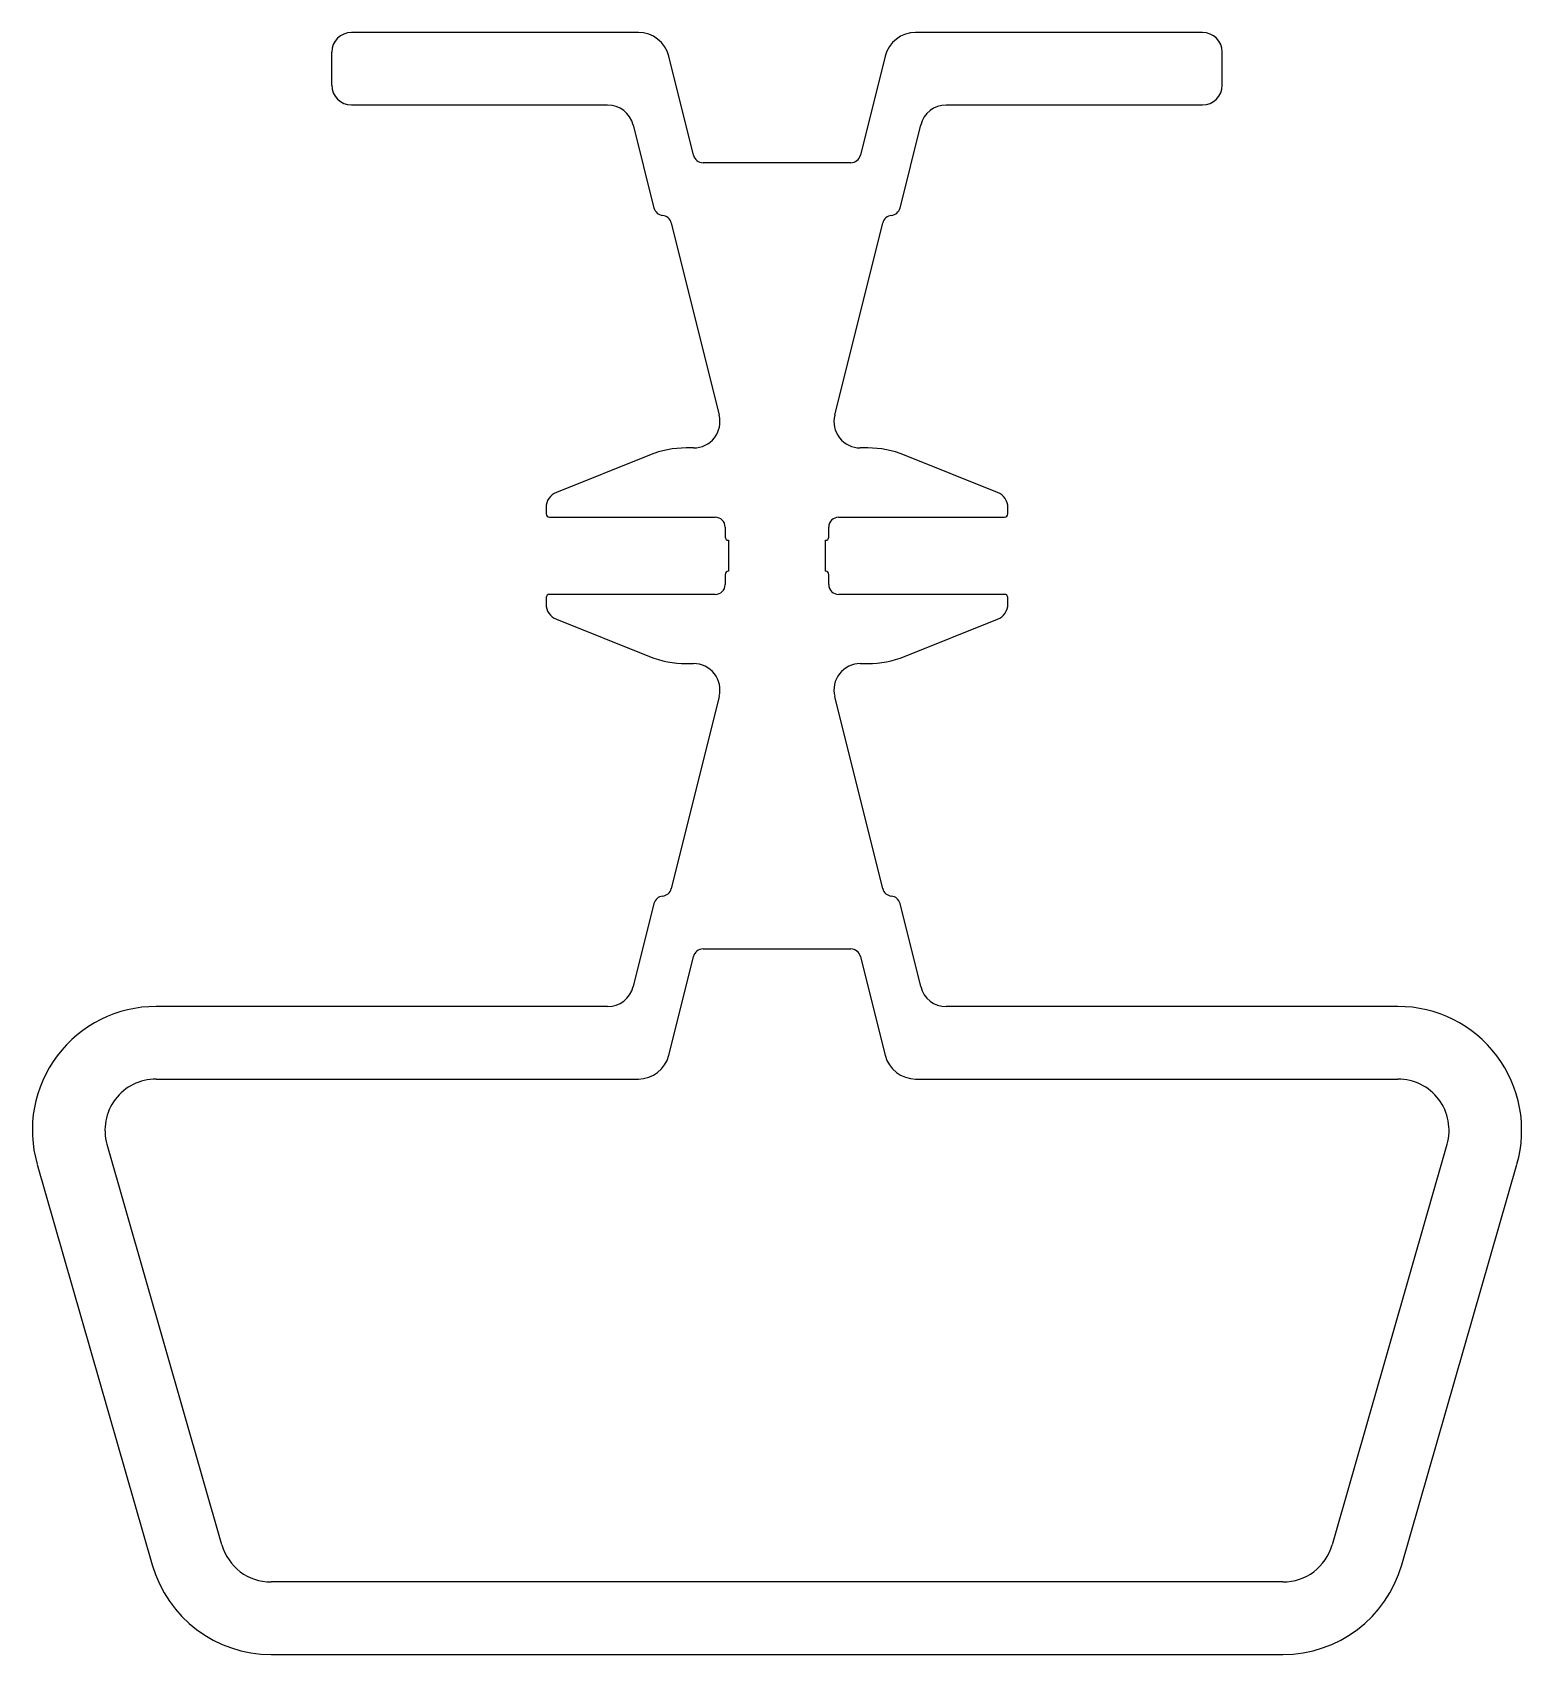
# Model space of a CAD drawing. Extents: x 5 to 119, y 5 to 130.
import ezdxf

# ---------------------------------------------------------------- set-up
doc = ezdxf.new("R2010")
doc.units = 0
doc.layers.get('0').update_dxf_attribs({"linetype": 'CONTINUOUS'})

msp = doc.modelspace()

# ---------------------------------------------------------------- linework, layer by layer
for p, q in [((51.34, 129.73), (29.25, 129.73)), ((94.78, 129.73), (72.69, 129.73)), ((27.72, 128.21), (27.72, 125.67)), ((55.58, 120.28), (53.68, 127.9)), ((70.35, 127.9), (68.44, 120.28)), ((96.3, 125.67), (96.3, 128.21)), ((29.25, 124.15), (48.97, 124.15)), ((75.05, 124.15), (94.78, 124.15)), ((50.95, 122.61), (52.54, 116.21)), ((71.49, 116.21), (73.08, 122.61)), ((67.7, 119.7), (56.32, 119.7)), ((53.87, 115.07), (57.57, 100.25)), ((66.46, 100.25), (70.16, 115.07)), ((55.59, 97.73), (55.03, 97.73)), ((69, 97.73), (68.43, 97.73)), ((52.2, 97.18), (45.03, 94.31)), ((79, 94.31), (71.83, 97.18)), ((44.23, 93.13), (44.23, 92.65)), ((79.79, 92.65), (79.79, 93.13)), ((44.49, 92.4), (57.26, 92.4)), ((58.03, 91.63), (58.03, 90.87)), ((66, 90.87), (66, 91.63)), ((66.76, 92.4), (79.54, 92.4)), ((58.28, 90.62), (58.28, 88.23)), ((65.75, 88.23), (65.75, 90.62)), ((58.03, 87.98), (58.03, 87.21)), ((66, 87.21), (66, 87.98)), ((57.26, 86.45), (44.49, 86.45)), ((79.54, 86.45), (66.76, 86.45)), ((44.23, 86.2), (44.23, 85.71)), ((79.79, 85.71), (79.79, 86.2)), ((45.03, 84.54), (52.2, 81.66)), ((71.83, 81.66), (79, 84.54)), ((55.03, 81.12), (55.59, 81.12)), ((68.43, 81.12), (69, 81.12)), ((57.57, 78.59), (53.87, 63.78)), ((70.16, 63.78), (66.46, 78.59)), ((52.54, 62.63), (50.95, 56.24)), ((73.08, 56.24), (71.49, 62.63)), ((56.32, 59.15), (67.7, 59.15)), ((53.68, 50.94), (55.58, 58.57)), ((68.44, 58.57), (70.35, 50.94)), ((48.97, 54.7), (14.21, 54.7)), ((109.82, 54.7), (75.05, 54.7)), ((14.21, 49.11), (51.34, 49.11)), ((72.69, 49.11), (109.82, 49.11)), ((19.28, 13.23), (10.43, 44.09)), ((113.6, 44.09), (104.75, 13.23)), ((5.06, 42.55), (13.91, 11.69)), ((110.12, 11.69), (118.97, 42.55)), ((100.97, 10.38), (23.06, 10.38)), ((23.06, 4.79), (100.97, 4.79))]:
    msp.add_line(p, q)
for centre, radius, start, end in [((29.25, 128.21), 1.52, 90, 180), ((51.34, 127.32), 2.41, 14, 90), ((72.69, 127.32), 2.41, 90, 166), ((94.78, 128.21), 1.52, 360, 90), ((29.25, 125.67), 1.52, 180, 270), ((94.78, 125.67), 1.52, 270, 0), ((48.97, 122.11), 2.03, 14.0011, 90), ((75.05, 122.11), 2.03, 90, 166.0011), ((56.32, 120.46), 0.762, 194, 270), ((67.7, 120.46), 0.762, 270, 346), ((53.28, 116.4), 0.762, 194, 264.5268), ((70.75, 116.4), 0.762, 275.4732, 346), ((53.13, 114.88), 0.762, 14.001, 84.5308), ((70.89, 114.88), 0.762, 95.4692, 166.001), ((55.59, 99.76), 2.03, 270, 14.0011), ((68.43, 99.76), 2.03, 166.0011, 270), ((55.03, 90.11), 7.62, 90, 111.8344), ((69, 90.11), 7.62, 68.1666, 90), ((45.5, 93.13), 1.27, 111.8339, 180), ((78.52, 93.13), 1.27, 0, 68.1661), ((44.49, 92.65), 0.254, 180, 270), ((79.54, 92.65), 0.254, 270, 0), ((57.26, 91.63), 0.762, 0, 90), ((66.76, 91.63), 0.762, 90, 180), ((58.28, 90.87), 0.254, 180, 270), ((65.75, 90.87), 0.254, 270, 360), ((58.28, 87.98), 0.254, 90, 180), ((65.75, 87.98), 0.254, 0, 90), ((44.49, 86.2), 0.254, 90, 180), ((57.26, 87.21), 0.762, 270, 360), ((66.76, 87.21), 0.762, 180, 270), ((79.54, 86.2), 0.254, 360, 90), ((45.5, 85.71), 1.27, 180, 248.1661), ((78.52, 85.71), 1.27, 291.8339, 360), ((55.03, 88.74), 7.62, 248.1666, 270), ((69, 88.74), 7.62, 270, 291.8344), ((55.59, 79.09), 2.03, 346.0011, 90), ((68.43, 79.09), 2.03, 90, 194.0011), ((53.13, 63.97), 0.762, 275.4692, 346.001), ((70.89, 63.97), 0.762, 194.001, 264.5308), ((53.28, 62.45), 0.762, 95.4732, 166), ((70.75, 62.45), 0.762, 14, 84.5268), ((56.32, 58.38), 0.762, 90, 166), ((67.7, 58.38), 0.762, 14, 90), ((48.97, 56.73), 2.03, 270, 346.0011), ((75.05, 56.73), 2.03, 194.0011, 270), ((14.21, 45.18), 9.53, 90, 196.0012), ((109.82, 45.18), 9.53, 344.0012, 90), ((51.34, 51.53), 2.41, 270, 346), ((72.69, 51.53), 2.41, 194, 270), ((14.21, 45.18), 3.94, 90, 196.0015), ((109.82, 45.18), 3.94, 344.0015, 90), ((23.06, 14.32), 3.94, 196.0015, 270), ((100.97, 14.32), 3.94, 270, 344.0015), ((23.06, 14.32), 9.52, 196.0012, 270), ((100.97, 14.32), 9.52, 270, 344.0012)]:
    msp.add_arc(centre, radius, start, end)

doc.saveas('drawing.dxf')
